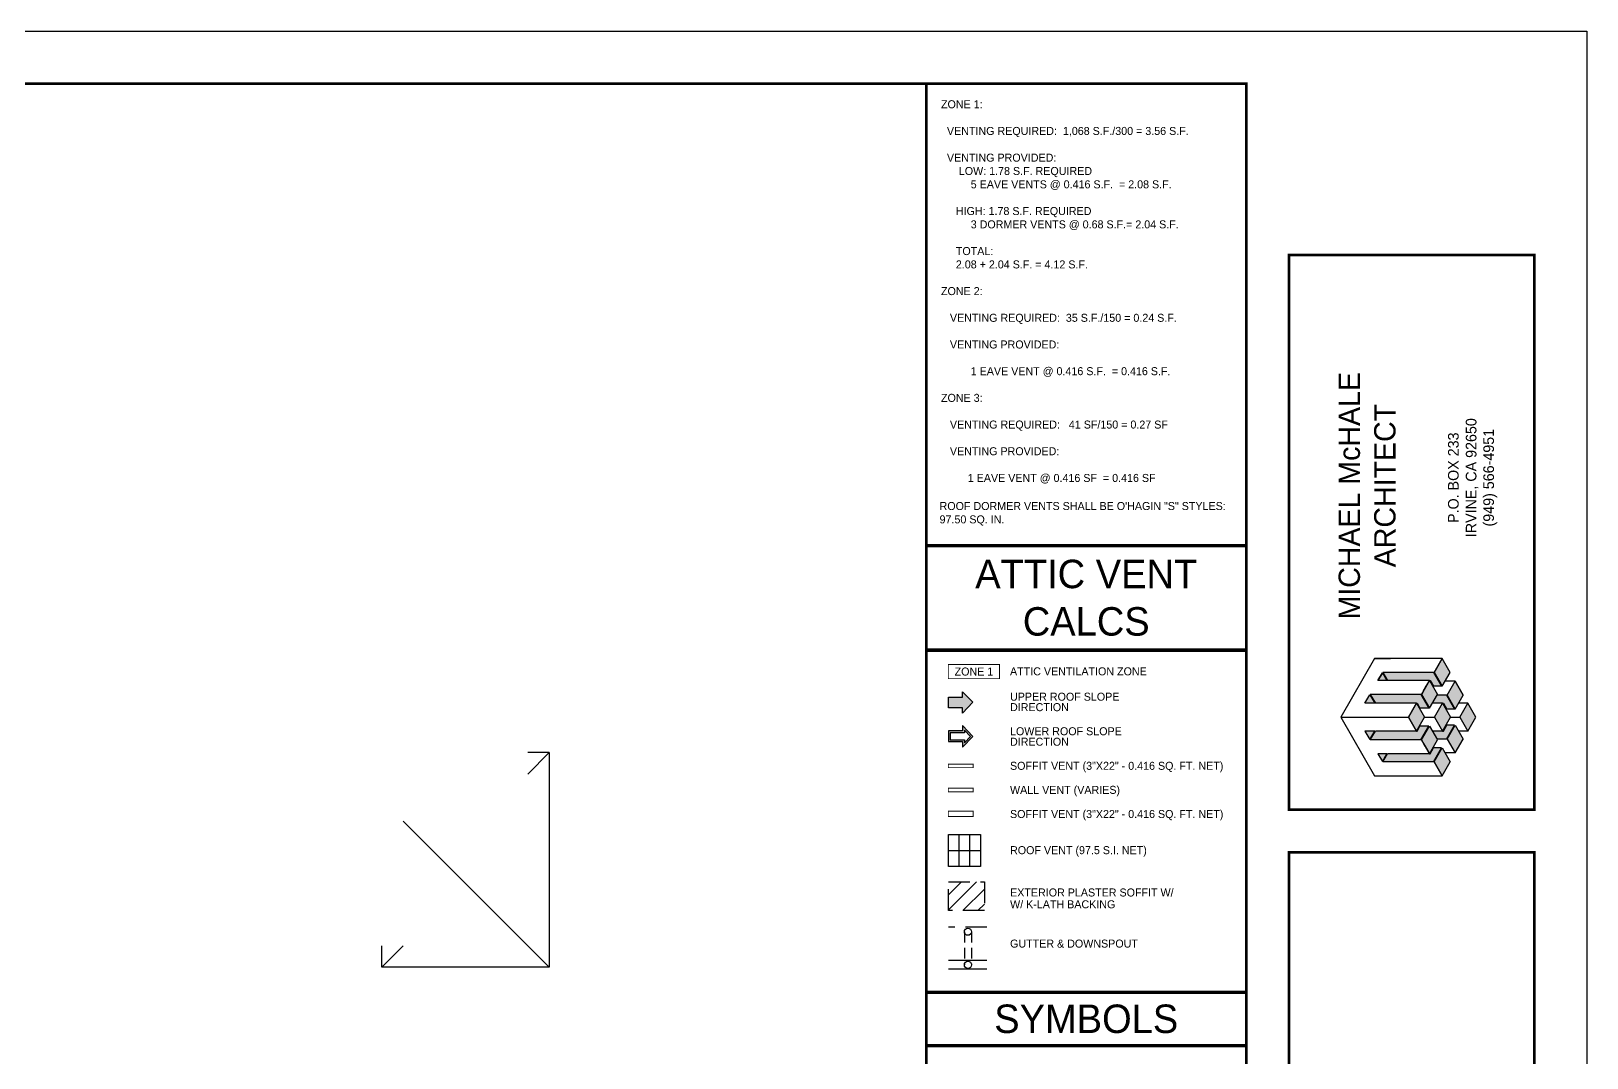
# Model space of a CAD drawing. Extents: x -1728 to 1117, y -1152 to 401.
# Drawn here: x -875 to 0, y -577 to 0 of the extents above; entities that cross this region are included whole.
import ezdxf
from ezdxf.enums import TextEntityAlignment as Align

# ---------------------------------------------------------------- set-up
doc = ezdxf.new("R2010")
doc.units = 0
doc.header["$LTSCALE"] = 48
doc.header["$MEASUREMENT"] = 0
doc.linetypes.add('HIDDEN', pattern=[0.375, 0.25, -0.125])
doc.linetypes.add('HIDDEN2', pattern=[0.1875, 0.125, -0.0625])
doc.layers.get('0').update_dxf_attribs({"linetype": 'CONTINUOUS'})
doc.layers.add('24X36TB', color=7, linetype='CONTINUOUS', lineweight=30)
for name, color, linetype in [('30X42TB', 7, 'CONTINUOUS'), ('A-DIMS', 3, 'CONTINUOUS'), ('A-GUTTER', 40, 'CONTINUOUS'), ('A-HATCH', 40, 'CONTINUOUS'), ('A-RF-ROOF', 242, 'CONTINUOUS'), ('A-RF-WALL', 42, 'HIDDEN'), ('A-ROOF-WALL', 42, 'HIDDEN'), ('A-SYM', 2, 'CONTINUOUS'), ('A-SYM-TEXT', 3, 'CONTINUOUS'), ('A-SYMTEXT', 2, 'CONTINUOUS'), ('A-TEXT', 3, 'CONTINUOUS'), ('TB-text', 3, 'CONTINUOUS')]:
    doc.layers.add(name, color=color, linetype=linetype)
doc.styles.get("Standard").update_dxf_attribs({"font": 'ERASMD.TTF', "height": 4.5})

# ---------------------------------------------------------------- blocks, each defined once
blk = doc.blocks.new('A$C2A811E11')
at = {"layer": 'TB-text'}
h = blk.add_hatch(color=256, dxfattribs=at)
h.paths.add_polyline_path([(-55.86364652948396, -198.8591172047745), (-56.36364652948396, -199.7251426085568), (-51.86364652948396, -207.5193712426262), (-47.36364652948396, -199.7251426085568), (-51.86364652948396, -191.9309139745019)])
h.paths.add_polyline_path([(-61.23864652948396, -208.1688902954629), (-61.36364652948396, -208.3853966464085), (-63.36364652948396, -211.8494982615375), (-63.48864652948396, -212.0660046124831), (-58.98864652948396, -219.8602332465525), (-54.48864652948396, -212.0660046124831), (-58.98864652948396, -204.2717759784282)])
h.paths.add_polyline_path([(-66.36364652948396, -217.0456506842456), (-70.86364652948396, -224.8398793183151), (-66.36364652948396, -232.63410795237), (-61.86364652948396, -224.8398793183151)])
h.paths.add_polyline_path([(-58.98864652948396, -229.8195253900776), (-63.48864652948396, -237.6137540241325), (-58.98864652948396, -245.4079826581874), (-54.48864652948396, -237.6137540241325)])
h.paths.add_polyline_path([(-56.36364652948396, -249.9546160280588), (-51.86364652948396, -257.7488446621137), (-47.36364652948396, -249.9546160280588), (-51.86364652948396, -242.1603873940039)])
h.paths.add_polyline_path([(-48.98864652948396, -237.1807413222414), (-44.48864652948396, -244.9749699562963), (-39.98864652948396, -237.1807413222414), (-44.48864652948396, -229.3865126881719)])
h.paths.add_polyline_path([(-41.86364652948396, -224.8398793183151), (-37.36364652948396, -232.63410795237), (-32.86364652948396, -224.8398793183151), (-37.36364652948396, -217.0456506842456)])
h.paths.add_polyline_path([(-48.98864652948396, -212.4990173143888), (-44.48864652948396, -220.2932459484437), (-39.98864652948396, -212.4990173143888), (-44.48864652948396, -204.7047886803193)])
h.paths.add_polyline_path([(-49.33864652948978, -229.3865126881719), (-51.21364652948978, -232.63410795237), (-51.61364652948396, -232.63410795237), (-57.36364652948396, -232.63410795237), (-54.73864652948396, -237.1807413222414), (-49.38864652948541, -237.1807413222414), (-44.88864652948541, -229.3865126881719)])
h.paths.add_polyline_path([(-49.38864652948541, -212.4990173143888), (-54.73864652948396, -212.4990173143888), (-57.36364652948396, -217.0456506842456), (-51.61364652948396, -217.0456506842456), (-51.21364652948978, -217.0456506842456), (-49.33864652948978, -220.2932459484437), (-44.88864652948541, -220.2932459484437)])
h.paths.add_polyline_path([(-85.16364652948687, -199.7251426085568), (-82.53864652948687, -204.2717759784282), (-58.98864652948396, -204.2717759784282), (-58.58864652948978, -204.2717759784282), (-56.71364652948978, -207.5193712426262), (-52.26364652948541, -207.5193712426262), (-56.76364652948541, -199.7251426085568)])
h.paths.add_polyline_path([(-87.98864652948396, -204.2717759784282), (-82.93864652948105, -204.2717759784282), (-85.46364652948978, -199.8983476893191)])
h.paths.add_polyline_path([(-92.28864652948687, -212.0660046124831), (-89.41364652948687, -217.0456506842456), (-66.36364652948396, -217.0456506842456), (-65.96364652948978, -217.0456506842456), (-64.33864652948978, -219.8602332465525), (-59.38864652948541, -219.8602332465525), (-63.88864652948541, -212.0660046124831)])
h.paths.add_polyline_path([(-92.58864652948978, -212.2392096932454), (-95.36364652948396, -217.0456506842456), (-89.81364652948105, -217.0456506842456)])
h.paths.add_polyline_path([(-89.41364652948687, -232.63410795237), (-92.28864652948687, -237.6137540241325), (-63.88864652948541, -237.6137540241325), (-59.38864652948541, -229.8195253900776), (-64.33864652948978, -229.8195253900776), (-65.96364652948978, -232.63410795237), (-66.36364652948396, -232.63410795237)])
h.paths.add_polyline_path([(-95.36364652948396, -232.63410795237), (-92.58864652948978, -237.4405489433702), (-89.81364652948105, -232.63410795237)])
h.paths.add_polyline_path([(-82.53864652948687, -245.4079826581874), (-85.16364652948687, -249.9546160280588), (-56.76364652948541, -249.9546160280588), (-52.26364652948541, -242.1603873940039), (-56.71364652948978, -242.1603873940039), (-58.58864652948978, -245.4079826581874), (-58.98864652948396, -245.4079826581874)])
h.paths.add_polyline_path([(-87.98864652948396, -245.4079826581874), (-85.46364652948978, -249.7814109472965), (-82.93864652948105, -245.4079826581874)])
blk.add_hatch(color=256, dxfattribs=at).paths.add_polyline_path([(-56.11364652948396, -224.8398793183151), (-51.61364652948396, -232.63410795237), (-47.11364652947668, -224.8398793183296), (-51.61364652947668, -217.0456506842602)])
for p, q in [((-89.86364652948396, -191.9309139745019), (-108.863646529484, -224.8398793183151)), ((-51.86364652948396, -191.9309139745019), (-89.86364652948396, -191.9309139745019)), ((-89.86364652948396, -191.9309139745019), (-80.86364652948396, -191.9309139745019)), ((-89.86364652948396, -191.9309139745019), (-80.86364652948396, -191.9309139745019)), ((-51.86364652948396, -191.9309139745019), (-56.36364652948396, -199.7251426085568)), ((-51.86364652948396, -191.9309139745019), (-56.36364652948396, -199.7251426085568)), ((-51.86364652948396, -191.9309139745019), (-56.36364652948396, -199.7251426085568)), ((-51.86364652948396, -191.9309139745019), (-56.36364652948396, -199.7251426085568)), ((-51.86364652948396, -191.9309139745019), (-56.36364652948396, -199.7251426085568)), ((-51.86364652948396, -191.9309139745019), (-56.36364652948396, -199.7251426085568)), ((-56.36364652948396, -199.7251426085568), (-51.86364652948396, -191.9309139745019)), ((-56.36364652948396, -199.7251426085568), (-51.86364652948396, -191.9309139745019)), ((-51.86364652948396, -191.9309139745019), (-56.36364652948396, -199.7251426085568)), ((-51.86364652948396, -191.9309139745019), (-56.36364652948396, -199.7251426085568)), ((-51.86364652948396, -191.9309139745019), (-56.36364652948396, -199.7251426085568)), ((-51.86364652948396, -191.9309139745019), (-56.36364652948396, -199.7251426085568)), ((-51.86364652948396, -191.9309139745019), (-55.86364652948396, -198.8591172047745)), ((-51.86364652948396, -191.9309139745019), (-55.86364652948396, -198.8591172047745)), ((-51.86364652948396, -191.9309139745019), (-55.86364652948396, -198.8591172047745)), ((-51.86364652948396, -191.9309139745019), (-55.86364652948396, -198.8591172047745)), ((-51.86364652948396, -191.9309139745019), (-55.86364652948396, -198.8591172047745)), ((-51.86364652948396, -191.9309139745019), (-55.86364652948396, -198.8591172047745)), ((-47.36364652948396, -199.7251426085568), (-51.86364652948396, -191.9309139745019)), ((-47.36364652948396, -199.7251426085568), (-51.86364652948396, -191.9309139745019)), ((-85.46364652948978, -199.8983476893191), (-87.98864652948396, -204.2717759784282)), ((-87.98864652948396, -204.2717759784282), (-85.46364652948978, -199.8983476893191)), ((-85.46364652948978, -199.8983476893191), (-82.93864652948105, -204.2717759784282)), ((-85.46364652948978, -199.8983476893191), (-85.46364652948978, -199.8983476893191)), ((-56.76364652948541, -199.7251426085568), (-85.16364652948687, -199.7251426085568)), ((-56.76364652948541, -199.7251426085568), (-85.16364652948687, -199.7251426085568)), ((-85.16364652948687, -199.7251426085568), (-82.53864652948687, -204.2717759784282)), ((-56.76364652948541, -199.7251426085568), (-52.26364652948541, -207.5193712426262)), ((-56.36364652948396, -199.7251426085568), (-51.86364652948396, -207.5193712426262)), ((-56.36364652948396, -199.7251426085568), (-51.86364652948396, -207.5193712426262)), ((-51.86364652948396, -207.5193712426262), (-47.36364652948396, -199.7251426085568)), ((-51.86364652948396, -207.5193712426262), (-47.36364652948396, -199.7251426085568)), ((-82.93864652948105, -204.2717759784282), (-87.98864652948396, -204.2717759784282)), ((-82.93864652948105, -204.2717759784282), (-87.98864652948396, -204.2717759784282)), ((-58.98864652948396, -204.2717759784282), (-82.53864652948687, -204.2717759784282)), ((-58.98864652948396, -204.2717759784282), (-82.53864652948687, -204.2717759784282)), ((-63.48864652948396, -212.0660046124831), (-58.98864652948396, -204.2717759784282)), ((-58.98864652948396, -204.2717759784282), (-63.48864652948396, -212.0660046124831)), ((-58.98864652948396, -204.2717759784282), (-63.48864652948396, -212.0660046124831)), ((-58.98864652948396, -204.2717759784282), (-63.48864652948396, -212.0660046124831)), ((-58.98864652948396, -204.2717759784282), (-63.48864652948396, -212.0660046124831)), ((-58.98864652948396, -204.2717759784282), (-63.48864652948396, -212.0660046124831)), ((-58.98864652948396, -204.2717759784282), (-63.48864652948396, -212.0660046124831)), ((-63.48864652948396, -212.0660046124831), (-58.98864652948396, -204.2717759784282)), ((-61.23864652948396, -208.1688902954629), (-63.48864652948396, -212.0660046124831)), ((-61.23864652948396, -208.1688902954629), (-63.48864652948396, -212.0660046124831)), ((-61.23864652948396, -208.1688902954629), (-63.48864652948396, -212.0660046124831)), ((-61.23864652948396, -208.1688902954629), (-63.48864652948396, -212.0660046124831)), ((-61.36364652948396, -208.3853966464085), (-63.36364652948396, -211.8494982615375)), ((-61.36364652948396, -208.3853966464085), (-63.36364652948396, -211.8494982615375)), ((-61.36364652948396, -208.3853966464085), (-63.36364652948396, -211.8494982615375)), ((-61.36364652948396, -208.3853966464085), (-63.36364652948396, -211.8494982615375)), ((-61.36364652948396, -208.3853966464085), (-63.36364652948396, -211.8494982615375)), ((-61.36364652948396, -208.3853966464085), (-63.36364652948396, -211.8494982615375)), ((-62.36364652948396, -210.117447453973), (-60.11364652948396, -206.2203331369383)), ((-62.36364652948396, -210.117447453973), (-60.11364652948396, -206.2203331369383)), ((-62.36364652948396, -210.117447453973), (-60.11364652948396, -206.2203331369383)), ((-62.36364652948396, -210.117447453973), (-60.11364652948396, -206.2203331369383)), ((-61.36364652948396, -208.3853966464085), (-59.36364652948396, -204.9212950312649)), ((-61.36364652948396, -208.3853966464085), (-59.36364652948396, -204.9212950312649)), ((-61.36364652948396, -208.3853966464085), (-59.36364652948396, -204.9212950312649)), ((-61.36364652948396, -208.3853966464085), (-59.36364652948396, -204.9212950312649)), ((-61.36364652948396, -208.3853966464085), (-59.36364652948396, -204.9212950312649)), ((-61.36364652948396, -208.3853966464085), (-59.36364652948396, -204.9212950312649)), ((-61.23864652948396, -208.1688902954629), (-58.98864652948396, -204.2717759784282)), ((-61.23864652948396, -208.1688902954629), (-58.98864652948396, -204.2717759784282)), ((-61.23864652948396, -208.1688902954629), (-58.98864652948396, -204.2717759784282)), ((-61.23864652948396, -208.1688902954629), (-58.98864652948396, -204.2717759784282)), ((-58.98864652948396, -204.2717759784282), (-54.48864652948396, -212.0660046124831)), ((-58.98864652948396, -204.2717759784282), (-54.48864652948396, -212.0660046124831)), ((-58.98864652948396, -204.2717759784282), (-58.58864652948978, -204.2717759784282)), ((-58.58864652948978, -204.2717759784282), (-56.71364652948978, -207.5193712426262)), ((-52.26364652948541, -207.5193712426262), (-56.71364652948978, -207.5193712426262)), ((-52.26364652948541, -207.5193712426262), (-56.71364652948978, -207.5193712426262)), ((-44.48864652948396, -204.7047886803193), (-50.23864652948396, -204.7047886803193)), ((-44.48864652948396, -204.7047886803193), (-50.23864652948396, -204.7047886803193)), ((-48.98864652948396, -212.4990173143888), (-44.48864652948396, -204.7047886803193)), ((-48.98864652948396, -212.4990173143888), (-44.48864652948396, -204.7047886803193)), ((-39.98864652948396, -212.4990173143888), (-44.48864652948396, -204.7047886803193)), ((-44.48864652948396, -204.7047886803193), (-39.98864652948396, -212.4990173143888)), ((-39.98864652948396, -212.4990173143888), (-44.48864652948396, -204.7047886803193)), ((-95.36364652948396, -217.0456506842456), (-92.58864652948978, -212.2392096932454)), ((-89.81364652948105, -217.0456506842456), (-95.36364652948396, -217.0456506842456)), ((-89.81364652948105, -217.0456506842456), (-95.36364652948396, -217.0456506842456)), ((-92.58864652948978, -212.2392096932454), (-89.81364652948105, -217.0456506842456)), ((-92.28864652948687, -212.0660046124831), (-89.41364652948687, -217.0456506842456)), ((-63.88864652948541, -212.0660046124831), (-92.28864652948687, -212.0660046124831)), ((-63.88864652948541, -212.0660046124831), (-92.28864652948687, -212.0660046124831)), ((-66.36364652948396, -217.0456506842456), (-89.41364652948687, -217.0456506842456)), ((-66.36364652948396, -217.0456506842456), (-89.41364652948687, -217.0456506842456)), ((-70.86364652948396, -224.8398793183151), (-66.36364652948396, -217.0456506842456)), ((-70.86364652948396, -224.8398793183151), (-66.36364652948396, -217.0456506842456)), ((-66.36364652948396, -217.0456506842456), (-70.86364652948396, -224.8398793183151)), ((-66.36364652948396, -217.0456506842456), (-70.86364652948396, -224.8398793183151)), ((-66.36364652948396, -217.0456506842456), (-70.86364652948396, -224.8398793183151)), ((-66.36364652948396, -217.0456506842456), (-70.86364652948396, -224.8398793183151)), ((-66.36364652948396, -217.0456506842456), (-70.86364652948396, -224.8398793183151)), ((-66.36364652948396, -217.0456506842456), (-70.86364652948396, -224.8398793183151)), ((-70.86364652948396, -224.8398793183151), (-66.36364652948396, -217.0456506842456)), ((-70.86364652948396, -224.8398793183151), (-66.36364652948396, -217.0456506842456)), ((-70.86364652948396, -224.8398793183151), (-66.86364652948396, -217.9116760880279)), ((-70.86364652948396, -224.8398793183151), (-66.86364652948396, -217.9116760880279)), ((-70.86364652948396, -224.8398793183151), (-66.86364652948396, -217.9116760880279)), ((-70.86364652948396, -224.8398793183151), (-66.86364652948396, -217.9116760880279)), ((-70.86364652948396, -224.8398793183151), (-66.86364652948396, -217.9116760880279)), ((-70.86364652948396, -224.8398793183151), (-66.86364652948396, -217.9116760880279)), ((-70.86364652948396, -224.8398793183151), (-66.86364652948396, -217.9116760880279)), ((-70.86364652948396, -224.8398793183151), (-66.86364652948396, -217.9116760880279)), ((-66.36364652948396, -217.0456506842456), (-61.86364652948396, -224.8398793183151)), ((-66.36364652948396, -217.0456506842456), (-61.86364652948396, -224.8398793183151)), ((-66.36364652948396, -217.0456506842456), (-65.96364652948978, -217.0456506842456)), ((-65.96364652948978, -217.0456506842456), (-64.33864652948978, -219.8602332465525)), ((-63.88864652948541, -212.0660046124831), (-59.38864652948541, -219.8602332465525)), ((-63.48864652948396, -212.0660046124831), (-58.98864652948396, -219.8602332465525)), ((-63.48864652948396, -212.0660046124831), (-58.98864652948396, -219.8602332465525)), ((-58.98864652948396, -219.8602332465525), (-54.48864652948396, -212.0660046124831)), ((-58.98864652948396, -219.8602332465525), (-54.48864652948396, -212.0660046124831)), ((-51.61364652948396, -217.0456506842456), (-57.36364652948396, -217.0456506842456)), ((-51.61364652948396, -217.0456506842456), (-57.36364652948396, -217.0456506842456)), ((-56.11364652948396, -224.8398793183151), (-51.61364652948396, -217.0456506842456)), ((-56.11364652948396, -224.8398793183151), (-51.61364652948396, -217.0456506842456)), ((-49.38864652948541, -212.4990173143888), (-54.73864652948396, -212.4990173143888)), ((-49.38864652948541, -212.4990173143888), (-54.73864652948396, -212.4990173143888)), ((-51.61364652948396, -217.0456506842456), (-47.11364652948396, -224.8398793183151)), ((-51.61364652948396, -217.0456506842456), (-47.11364652948396, -224.8398793183151)), ((-51.61364652948396, -217.0456506842456), (-51.21364652948978, -217.0456506842456)), ((-51.21364652948978, -217.0456506842456), (-49.33864652948978, -220.2932459484437)), ((-49.38864652948541, -212.4990173143888), (-44.88864652948541, -220.2932459484437)), ((-48.98864652948396, -212.4990173143888), (-44.48864652948396, -220.2932459484437)), ((-48.98864652948396, -212.4990173143888), (-44.48864652948396, -220.2932459484437)), ((-44.48864652948396, -220.2932459484437), (-39.98864652948396, -212.4990173143888)), ((-44.48864652948396, -220.2932459484437), (-39.98864652948396, -212.4990173143888)), ((-37.36364652948396, -217.0456506842456), (-42.61364652948396, -217.0456506842456)), ((-37.36364652948396, -217.0456506842456), (-42.61364652948396, -217.0456506842456)), ((-41.86364652948396, -224.8398793183151), (-37.36364652948396, -217.0456506842456)), ((-41.86364652948396, -224.8398793183151), (-37.36364652948396, -217.0456506842456)), ((-32.86364652948396, -224.8398793183151), (-37.36364652948396, -217.0456506842456)), ((-32.86364652948396, -224.8398793183151), (-37.36364652948396, -217.0456506842456)), ((-108.863646529484, -224.8398793183151), (-70.86364652948396, -224.8398793183151)), ((-108.863646529484, -224.8398793183151), (-70.86364652948396, -224.8398793183151)), ((-108.863646529484, -224.8398793183151), (-70.86364652948396, -224.8398793183151)), ((-108.863646529484, -224.8398793183151), (-70.86364652948396, -224.8398793183151)), ((-108.863646529484, -224.8398793183151), (-70.86364652948396, -224.8398793183151)), ((-108.863646529484, -224.8398793183151), (-70.86364652948396, -224.8398793183151)), ((-108.863646529484, -224.8398793183151), (-70.86364652948396, -224.8398793183151)), ((-108.863646529484, -224.8398793183151), (-70.86364652948396, -224.8398793183151)), ((-108.863646529484, -224.8398793183151), (-89.86364652948396, -257.7488446621137)), ((-108.863646529484, -224.8398793183151), (-99.86364652948396, -224.8398793183151)), ((-108.863646529484, -224.8398793183151), (-99.86364652948396, -224.8398793183151)), ((-70.86364652948396, -224.8398793183151), (-66.86364652948396, -231.7680825485877)), ((-70.86364652948396, -224.8398793183151), (-66.36364652948396, -232.63410795237)), ((-70.86364652948396, -224.8398793183151), (-66.86364652948396, -231.7680825485877)), ((-70.86364652948396, -224.8398793183151), (-66.86364652948396, -231.7680825485877)), ((-70.86364652948396, -224.8398793183151), (-66.36364652948396, -232.63410795237)), ((-70.86364652948396, -224.8398793183151), (-66.86364652948396, -231.7680825485877)), ((-66.36364652948396, -232.63410795237), (-70.86364652948396, -224.8398793183151)), ((-66.36364652948396, -232.63410795237), (-70.86364652948396, -224.8398793183151)), ((-66.36364652948396, -232.63410795237), (-61.86364652948396, -224.8398793183151)), ((-59.38864652948541, -219.8602332465525), (-64.33864652948978, -219.8602332465525)), ((-59.38864652948541, -219.8602332465525), (-64.33864652948978, -219.8602332465525)), ((-61.86364652948396, -224.8398793183151), (-56.11364652948396, -224.8398793183151)), ((-61.86364652948396, -224.8398793183151), (-56.11364652948396, -224.8398793183151)), ((-56.11364652948396, -224.8398793183151), (-51.61364652948396, -232.63410795237)), ((-51.61364652948396, -232.63410795237), (-47.11364652948396, -224.8398793183151)), ((-44.88864652948541, -220.2932459484437), (-49.33864652948978, -220.2932459484437)), ((-44.88864652948541, -220.2932459484437), (-49.33864652948978, -220.2932459484437)), ((-47.11364652948396, -224.8398793183151), (-41.86364652948396, -224.8398793183151)), ((-47.11364652948396, -224.8398793183151), (-41.86364652948396, -224.8398793183151)), ((-41.86364652948396, -224.8398793183151), (-37.36364652948396, -232.63410795237)), ((-37.36364652948396, -232.63410795237), (-32.86364652948396, -224.8398793183151)), ((-95.36364652948396, -232.63410795237), (-92.58864652948978, -237.4405489433702)), ((-89.81364652948105, -232.63410795237), (-95.36364652948396, -232.63410795237)), ((-92.58864652948978, -237.4405489433702), (-89.81364652948105, -232.63410795237)), ((-92.28864652948687, -237.6137540241325), (-89.41364652948687, -232.63410795237)), ((-66.36364652948396, -232.63410795237), (-89.41364652948687, -232.63410795237)), ((-66.36364652948396, -232.63410795237), (-65.96364652948978, -232.63410795237)), ((-65.96364652948978, -232.63410795237), (-64.33864652948978, -229.8195253900776)), ((-59.38864652948541, -229.8195253900776), (-64.33864652948978, -229.8195253900776)), ((-59.38864652948541, -229.8195253900776), (-64.33864652948978, -229.8195253900776)), ((-63.88864652948541, -237.6137540241325), (-59.38864652948541, -229.8195253900776)), ((-63.48864652948396, -237.6137540241325), (-58.98864652948396, -229.8195253900776)), ((-58.98864652948396, -229.8195253900776), (-54.48864652948396, -237.6137540241325)), ((-51.61364652948396, -232.63410795237), (-57.36364652948396, -232.63410795237)), ((-51.61364652948396, -232.63410795237), (-51.21364652948978, -232.63410795237)), ((-51.21364652948978, -232.63410795237), (-49.33864652948978, -229.3865126881719)), ((-49.38864652948541, -237.1807413222414), (-44.88864652948541, -229.3865126881719)), ((-44.88864652948541, -229.3865126881719), (-49.33864652948978, -229.3865126881719)), ((-44.88864652948541, -229.3865126881719), (-49.33864652948978, -229.3865126881719)), ((-48.98864652948396, -237.1807413222414), (-44.48864652948396, -229.3865126881719)), ((-44.48864652948396, -229.3865126881719), (-39.98864652948396, -237.1807413222414)), ((-37.36364652948396, -232.63410795237), (-42.61364652948396, -232.63410795237)), ((-63.88864652948541, -237.6137540241325), (-92.28864652948687, -237.6137540241325)), ((-63.48864652948396, -237.6137540241325), (-58.98864652948396, -245.4079826581874)), ((-58.98864652948396, -245.4079826581874), (-63.48864652948396, -237.6137540241325)), ((-58.98864652948396, -245.4079826581874), (-63.48864652948396, -237.6137540241325)), ((-61.23864652948396, -241.5108683411672), (-63.48864652948396, -237.6137540241325)), ((-61.23864652948396, -241.5108683411672), (-63.48864652948396, -237.6137540241325)), ((-61.36364652948396, -241.2943619902217), (-63.36364652948396, -237.8302603750781)), ((-61.36364652948396, -241.2943619902217), (-63.36364652948396, -237.8302603750781)), ((-62.36364652948396, -239.5623111826426), (-60.11364652948396, -243.4594254996773)), ((-62.36364652948396, -239.5623111826426), (-60.11364652948396, -243.4594254996773)), ((-61.36364652948396, -241.2943619902217), (-59.36364652948396, -244.7584636053507)), ((-61.36364652948396, -241.2943619902217), (-59.36364652948396, -244.7584636053507)), ((-61.23864652948396, -241.5108683411672), (-58.98864652948396, -245.4079826581874)), ((-61.23864652948396, -241.5108683411672), (-58.98864652948396, -245.4079826581874)), ((-58.98864652948396, -245.4079826581874), (-54.48864652948396, -237.6137540241325)), ((-58.58864652948978, -245.4079826581874), (-56.71364652948978, -242.1603873940039)), ((-56.76364652948541, -249.9546160280588), (-52.26364652948541, -242.1603873940039)), ((-52.26364652948541, -242.1603873940039), (-56.71364652948978, -242.1603873940039)), ((-56.36364652948396, -249.9546160280588), (-51.86364652948396, -242.1603873940039)), ((-49.38864652948541, -237.1807413222414), (-54.73864652948396, -237.1807413222414)), ((-51.86364652948396, -242.1603873940039), (-47.36364652948396, -249.9546160280588)), ((-48.98864652948396, -237.1807413222414), (-44.48864652948396, -244.9749699562963)), ((-44.48864652948396, -244.9749699562963), (-39.98864652948396, -237.1807413222414)), ((-82.93864652948105, -245.4079826581874), (-87.98864652948396, -245.4079826581874)), ((-87.98864652948396, -245.4079826581874), (-85.46364652948978, -249.7814109472965)), ((-85.46364652948978, -249.7814109472965), (-82.93864652948105, -245.4079826581874)), ((-85.46364652948978, -249.7814109472965), (-85.46364652948978, -249.7814109472965)), ((-85.16364652948687, -249.9546160280588), (-82.53864652948687, -245.4079826581874)), ((-56.76364652948541, -249.9546160280588), (-85.16364652948687, -249.9546160280588)), ((-58.98864652948396, -245.4079826581874), (-82.53864652948687, -245.4079826581874)), ((-58.98864652948396, -245.4079826581874), (-58.58864652948978, -245.4079826581874)), ((-51.86364652948396, -257.7488446621137), (-56.36364652948396, -249.9546160280588)), ((-51.86364652948396, -257.7488446621137), (-56.36364652948396, -249.9546160280588)), ((-51.86364652948396, -257.7488446621137), (-56.36364652948396, -249.9546160280588)), ((-51.86364652948396, -257.7488446621137), (-56.36364652948396, -249.9546160280588)), ((-56.36364652948396, -249.9546160280588), (-51.86364652948396, -257.7488446621137)), ((-51.86364652948396, -257.7488446621137), (-55.86364652948396, -250.8206414318411)), ((-51.86364652948396, -257.7488446621137), (-55.86364652948396, -250.8206414318411)), ((-51.86364652948396, -257.7488446621137), (-47.36364652948396, -249.9546160280588)), ((-44.48864652948396, -244.9749699562963), (-50.23864652948396, -244.9749699562963)), ((-89.86364652948396, -257.7488446621137), (-51.86364652948396, -257.7488446621137)), ((-89.86364652948396, -257.7488446621137), (-80.86364652948396, -257.7488446621137))]:
    blk.add_line(p, q, dxfattribs=at)
for s, p in [('MICHAEL McHALE ', (-98.10289216433011, -169.9563990170136)), ('ARCHITECT', (-78.10289216433011, -140.5960147081933))]:
    blk.add_text(s, height=12, rotation=90, dxfattribs=at).set_placement(p)
for s, p in [('IRVINE, CA 92650', (-32.58845904697955, -90.24692996310478)), ('P.O. BOX 233', (-42.58845904697955, -90.26327695189684)), ('(949) 566-4951', (-22.73372092182399, -90.24692996310478))]:
    blk.add_text(s, height=6, rotation=90, dxfattribs=at).set_placement(p, align=Align.CENTER)
blk = doc.blocks.new('A$C06A91398')
at = {"layer": '24X36TB'}
blk.add_lwpolyline([(-1115.883561834733, 1085.144467869359), (612.116438165267, 1085.144467869359), (612.116438165267, -66.85553213064122), (-1115.883561834733, -66.85553213064122)], close=True, dxfattribs=at)
at = {"layer": '24X36TB', "const_width": 1.5}
for points in [[(420.616438165267, -37.35553213064122), (420.616438165267, 1055.644467869359), (-1055.883561834733, 1055.644467869359), (-1055.883561834733, -37.35553213064122)], [(444.616438165267, 647.5168650718915), (444.616438165267, 959.2602155288696), (582.616438165267, 959.2602155288696), (582.616438165267, 647.5168650718915)], [(444.616438165267, 346.6444678693588), (444.616438165267, 623.5168650718915), (582.616438165267, 623.5168650718915), (582.616438165267, 346.6444678693588)]]:
    blk.add_lwpolyline(points, close=True, dxfattribs=at)
blk = doc.blocks.new('ROOF ARROW 1')
at = {"layer": 'A-SYM-TEXT'}
h = blk.add_hatch(color=256, dxfattribs=at)
h.paths.add_polyline_path([(-13.8445185097662, 0.1554814902192452), (-8, -6), (-8, -3), (0, -3), (0, 3), (-8, 3), (-8, 6)])
h.paths.add_polyline_path([(-1, 2), (-1, -2), (-9, -2), (-9, -3.49447086987493), (-12.44839124063583, 0.1373951969799236), (-9, 3.585786437623029), (-9, 2)], flags=16)
blk.add_lwpolyline([(-13.8445185097662, 0.1554814902192447), (-8, -6), (-8, -3), (0, -3), (0, 3), (-8, 3), (-8, 6), (-13.8445185097662, 0.1554814902192447)], dxfattribs=at)
blk.add_lwpolyline([(-12.44839124063583, 0.1373951969799236), (-9, -3.494470869874931), (-9, -2), (-1, -2), (-1, 2), (-9, 2), (-9, 3.585786437623028)], close=True, dxfattribs=at)

msp = doc.modelspace()

# ---------------------------------------------------------------- hatches: boundary and pattern name
at = {"layer": 'A-HATCH'}
h = msp.add_hatch(dxfattribs=at)
h.set_pattern_fill('ANSI31,_O', color=256, scale=48)
h.set_pattern_definition([(45, (-15220.40388492424, 44296.1823953245), (-4.242640687119285, 4.242640687119286), [])])
h.paths.add_polyline_path([(-338.7723940893666, -478.1314097112809), (-359.036585247366, -478.1314097112809), (-359.036585247366, -494.3495297578811), (-338.7723940893666, -494.3495297578811)])
at = {"layer": 'A-SYM-TEXT'}
msp.add_hatch(color=7, dxfattribs=at).paths.add_polyline_path([(-345.1920667375853, -377.2389794160445), (-351.036585247366, -383.3944609062346), (-351.036585247366, -380.3944609062346), (-359.036585247366, -380.3944609062346), (-359.036585247366, -377.3944609062346), (-359.036585247366, -374.3944609062346), (-351.036585247366, -374.3944609062346), (-351.036585247366, -371.3944609062346)])

# ---------------------------------------------------------------- linework, layer by layer
at = {"layer": '24X36TB', "const_width": 1.5}
msp.add_lwpolyline([(-371.5, -1122.5), (-371.5, -912), (-371.5, -29.5)], dxfattribs=at)
at = {"layer": '30X42TB', "color": 7, "const_width": 2}
for points in [[(-191.5, -289.2008482899728), (-371.5, -289.2008482899728)], [(-191.5, -347.908048438283), (-371.5, -347.908048438283)], [(-191.5, -540.2404140142426), (-371.5, -540.2404140142426)], [(-191.5, -570.2404140142426), (-371.5, -570.2404140142426)]]:
    msp.add_lwpolyline(points, dxfattribs=at)
at = {"layer": 'A-GUTTER', "linetype": 'HIDDEN2'}
for p, q in [((-350.0400652708086, -506.2057763287157), (-350.0400652708086, -524.8192024554301)), ((-346.0400652708086, -506.2057763287157), (-346.0400652708086, -524.8192024554301))]:
    msp.add_line(p, q, dxfattribs=at)
at = {"layer": 'A-GUTTER'}
for p, q in [((-337.3950973998471, -522.3192024554301), (-359.036585247366, -522.3192024554301)), ((-337.3950973998471, -527.3192024554301), (-359.036585247366, -527.3192024554301))]:
    msp.add_line(p, q, dxfattribs=at)
for centre in [(-348.0400652708086, -506.2057763287157), (-348.0400652708086, -524.8192024554301)]:
    msp.add_circle(centre, 2, dxfattribs=at)
at = {"layer": 'A-RF-ROOF'}
for p, q in [((-595.4867575415012, -417.5575934198381), (-583.4867575403487, -405.5575934186893)), ((-583.4867575403487, -405.5575934186893), (-595.4867575414969, -405.5575934186893)), ((-665.486757540124, -444.0575934211553), (-653.486757541609, -456.0575934196663)), ((-653.486757541609, -456.0575934196662), (-583.4867575403487, -526.057593420903)), ((-677.4867575426495, -526.0575934232456), (-665.4867575414969, -514.0575934220968)), ((-677.4867575403068, -526.057593420903), (-677.4867575395419, -514.0575934211229))]:
    msp.add_line(p, q, dxfattribs=at)
msp.add_lwpolyline([(-583.4867575403487, -405.5575934186893), (-583.4867575403487, -526.057593420903), (-677.4867575403068, -526.057593420903)], dxfattribs=at)
at = {"layer": 'A-RF-WALL'}
msp.add_lwpolyline([(-359.036585247366, -478.1314097112809), (-338.7723940893666, -478.1314097112809), (-338.7723940893666, -494.3495297578811), (-359.036585247366, -494.3495297578811)], close=True, dxfattribs=at)
at = {"layer": 'A-ROOF-WALL'}
msp.add_line((-337.3950973998471, -503.7057763287157), (-359.036585247366, -503.7057763287157), dxfattribs=at)
at = {"layer": 'A-SYM', "linetype": 'Continuous'}
for p, q in [((-353.036585247366, -469.5404698809034), (-353.036585247366, -451.5404698809034)), ((-347.036585247366, -469.5404698809034), (-347.036585247366, -451.5404698809034)), ((-359.036585247366, -460.5404698809034), (-341.036585247366, -460.5404698809034))]:
    msp.add_line(p, q, dxfattribs=at)
at = {"layer": 'A-SYM', "const_width": 0.5}
for points in [[(-359.036585247366, -363.98822740182), (-359.036585247366, -355.98822740182), (-330.2367200234912, -355.98822740182), (-330.2367200234912, -363.98822740182)], [(-359.036585247366, -441.4997042562645), (-359.036585247366, -438.4997042562645), (-345.036585247366, -438.4997042562645), (-345.036585247366, -441.4997042562645)]]:
    msp.add_lwpolyline(points, close=True, dxfattribs=at)
at = {"layer": 'A-SYM', "linetype": 'Continuous', "const_width": 0.5}
msp.add_lwpolyline([(-359.036585247366, -414.0022696176493), (-359.036585247366, -412.0022696176493), (-345.036585247366, -412.0022696176493), (-345.036585247366, -414.0022696176493)], close=True, dxfattribs=at)
at = {"layer": 'A-SYM', "linetype": 'HIDDEN2', "const_width": 0.5}
msp.add_lwpolyline([(-359.036585247366, -427.5135345478375), (-359.036585247366, -425.5135345478375), (-345.036585247366, -425.5135345478375), (-345.036585247366, -427.5135345478375)], close=True, dxfattribs=at)
at = {"layer": 'A-SYM', "linetype": 'Continuous'}
msp.add_lwpolyline([(-359.036585247366, -451.5404698809034), (-341.036585247366, -451.5404698809034), (-341.036585247366, -469.5404698809034), (-359.036585247366, -469.5404698809034)], close=True, dxfattribs=at)
at = {"layer": 'A-SYM-TEXT', "color": 7}
msp.add_lwpolyline([(-345.1920667375853, -377.2389794160445), (-351.036585247366, -383.3944609062346), (-351.036585247366, -380.3944609062346), (-359.036585247366, -380.3944609062346), (-359.036585247366, -374.3944609062346), (-351.036585247366, -374.3944609062346), (-351.036585247366, -371.3944609062346), (-345.1920667375853, -377.2389794160445)], dxfattribs=at)

# ---------------------------------------------------------------- block references
at = {"color": 1}
msp.add_blockref('A$C2A811E11', (-29.5, -160.7552055949345), dxfattribs=at)
at = {"layer": 'A-DIMS'}
msp.add_blockref('A$C06A91398', (-612.116438165267, -1085.144467869359), dxfattribs=at)
at = {"layer": 'A-SYM-TEXT', "rotation": 180}
msp.add_blockref('ROOF ARROW 1', (-359.036585247366, -396.376877668099), dxfattribs=at)

# ---------------------------------------------------------------- texts
at = {"layer": 'A-SYMTEXT', "color": 3}
for s, p in [('ATTIC VENTILATION ZONE', (-324.3562386192534, -362.1038265924035)), ('UPPER ROOF SLOPE', (-324.3562386192534, -376.350527082006)), ('DIRECTION', (-324.3562386192534, -382.2283980364627)), ('LOWER ROOF SLOPE', (-324.3562386192534, -395.7769282179834)), ('DIRECTION', (-324.3562386192534, -401.6547991724401)), ('SOFFIT VENT (3"X22" - 0.416 SQ. FT. NET)', (-324.3562386192534, -415.2026605910996)), ('WALL VENT (VARIES)', (-324.3562386192534, -428.7145942842071)), ('SOFFIT VENT (3"X22" - 0.416 SQ. FT. NET)', (-324.3562386192534, -442.2911125039864)), ('ROOF VENT (97.5 S.I. NET)', (-324.336065505373, -462.6125574380749)), ('W/ K-LATH BACKING', (-324.3158923914925, -493.0314013016814)), ('EXTERIOR PLASTER SOFFIT W/ ', (-324.3158923914925, -486.3895999038068)), ('GUTTER & DOWNSPOUT', (-324.3158923914925, -515.1257047589461))]:
    msp.add_text(s, height=4.5, dxfattribs=at).set_placement(p)
at = {"layer": 'A-SYMTEXT', "insert": (-344.6366526354286, -359.98822740182), "char_height": 4.5, "width": 28.7998652238748, "attachment_point": 5}
msp.add_mtext('ZONE 1', dxfattribs=at)
at = {"layer": 'A-TEXT'}
for s, insert, char_height, width, attachment_point in [('ZONE 1:\\P  \\P  VENTING REQUIRED:  1,068 S.F./300 = 3.56 S.F.\\P  \\P  VENTING PROVIDED:\\P      LOW: 1.78 S.F. REQUIRED\\P          5 EAVE VENTS @ 0.416 S.F.  = 2.08 S.F. \\P     \\P     HIGH: 1.78 S.F. REQUIRED\\P          3 DORMER VENTS @ 0.68 S.F.= 2.04 S.F.\\P         \\P     TOTAL:\\P     2.08 + 2.04 S.F. = 4.12 S.F.\\P\\PZONE 2:\\P\\P   VENTING REQUIRED:  35 S.F./150 = 0.24 S.F.\\P  \\P   VENTING PROVIDED: \\P \\P          1 EAVE VENT @ 0.416 S.F.  = 0.416 S.F.\\P\\PZONE 3:\\P\\P   VENTING REQUIRED:   41 SF/150 = 0.27 SF\\P  \\P   VENTING PROVIDED: \\P \\P         1 EAVE VENT @ 0.416 SF  = 0.416 SF \\P     \\P  \\P ', (-363.1679275968436, -38.85433756290695), 4.5, 192.4375, 1), ('ROOF DORMER VENTS SHALL BE O\'HAGIN "S" STYLES: 97.50 SQ. IN.', (-363.9657226713643, -264.6824205904777), 4.5, 164.968003120408, 1), ('ATTIC VENT\\PCALCS', (-281.5, -318.5544483641279), 16, 180, 5), ('SYMBOLS', (-281.5, -555.2404140142426), 16, 180, 5)]:
    msp.add_mtext(s, dxfattribs=dict(at, insert=insert, char_height=char_height, width=width, attachment_point=attachment_point))

doc.saveas('drawing.dxf')
